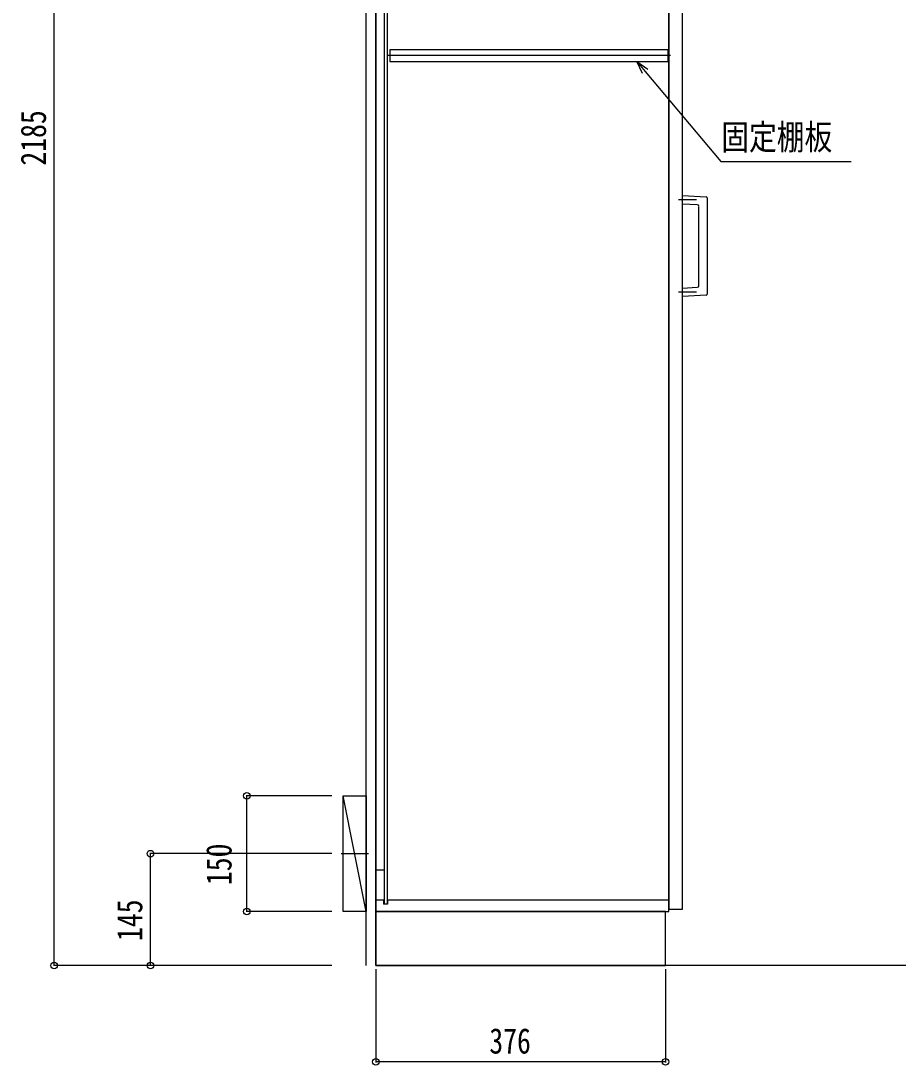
# Model space of a CAD drawing. Units: millimetres, scale not verified. Extents: x -4205 to 4205, y -2970 to 2970.
# Drawn here: x -2440 to -1301, y -1367 to -13 of the extents above; entities that cross this region are included whole.
import ezdxf
from ezdxf.enums import TextEntityAlignment as Align

# ---------------------------------------------------------------- set-up
doc = ezdxf.new("R2010")
doc.units = ezdxf.units.MM
doc.header["$LTSCALE"] = 20
for name, color, linetype in [('0-2_YKK_11', 7, 'Continuous'), ('0-3_YKK_12', 2, 'Continuous'), ('0-4_YKK_13', 4, 'Continuous'), ('0-5_YKK_D', 6, 'Continuous'), ('0-7_YSS_K', 3, 'Continuous')]:
    doc.layers.add(name, color=color, linetype=linetype)
doc.styles.add('ＭＳ ゴシック', font='')
doc.styles.get('ＭＳ ゴシック').set_extended_font_data('MS Gothic')

msp = doc.modelspace()

# ---------------------------------------------------------------- linework, layer by layer
at = {"layer": '0-2_YKK_11'}
msp.add_lwpolyline([(-1599.48, -50.5), (-1960.98, -50.5), (-1960.98, -65.5), (-1599.48, -65.5)], close=True, dxfattribs=at)
at = {"layer": '0-3_YKK_12'}
for p, q in [((-1968.48, 1012.5), (-1968.48, -1158.5)), ((-1964.48, 1012.5), (-1964.48, -1158.5)), ((-1596.69, -58), (-1963.77, -58)), ((-2024.27, -1093), (-1988.69, -1093)), ((-1968.48, -1114.5), (-1978.98, -1114.5)), ((-1978.98, -1153), (-1968.98, -1153)), ((-1968.98, -1153), (-1968.98, -1158.5)), ((-1963.98, -1158.5), (-1968.98, -1158.5)), ((-1963.98, -1153), (-1963.98, -1158.5)), ((-1963.98, -1153), (-1598.98, -1153))]:
    msp.add_line(p, q, dxfattribs=at)
for points in [[(-1978.98, -1168), (-1598.98, -1168), (-1598.98, 1022), (-1978.98, 1022)], [(-1598.98, -1165), (-1580.98, -1165), (-1580.98, 1019), (-1598.98, 1019)], [(-1978.98, -1238), (-1602.98, -1238), (-1602.98, -1168), (-1978.98, -1168)]]:
    msp.add_lwpolyline(points, close=True, dxfattribs=at)
at = {"layer": '0-4_YKK_13'}
for p, q in [((-1580.98, -239.49), (-1550.4, -241.1)), ((-1580.98, -250.51), (-1580.98, -239.49)), ((-1548.98, -242.59), (-1548.98, -367.41)), ((-1562.93, -245), (-1586.08, -245)), ((-1561.88, -251.51), (-1580.98, -250.51)), ((-1559.98, -356.49), (-1559.98, -253.51)), ((-1562.93, -365), (-1586.08, -365))]:
    msp.add_line(p, q, dxfattribs=at)
msp.add_lwpolyline([(-1550.4, -368.9), (-1580.98, -370.51), (-1580.98, -359.49), (-1561.88, -358.49)], dxfattribs=at)
for centre, radius, start, end in [((-1550.48, -242.59), 1.5, 359.78876, 87.2363), ((-1561.98, -253.51), 2, 0.20478, 86.80473), ((-1561.98, -356.49), 2, 273.20478, 359.80473), ((-1550.48, -367.41), 1.5, 272.78876, 0.2363)]:
    msp.add_arc(centre, radius, start, end, dxfattribs=at)
at = {"layer": '0-5_YKK_D'}
for p, q in [((-2396.48, -1238), (-2396.48, 947)), ((-2036.42, -1018), (-2147.48, -1018)), ((-2146.48, -1168), (-2146.48, -1018)), ((-2036.42, -1093), (-2272.48, -1093)), ((-2271.48, -1238), (-2271.48, -1093)), ((-2036.42, -1168), (-2147.48, -1168)), ((-2036.42, -1238), (-2397.48, -1238)), ((-2036.42, -1238), (-2272.48, -1238)), ((-1978.98, -1243), (-1978.98, -1364)), ((-1602.98, -1243), (-1602.98, -1364)), ((-1602.98, -1363), (-1978.98, -1363))]:
    msp.add_line(p, q, dxfattribs=at)
for points in [[(-1632.88, -81.45), (-1640.32, -65.5), (-1625.9, -75.59)], [(-1640.32, -65.5), (-1629.39, -78.52), (-1531.2, -195.54), (-1362.21, -195.54)]]:
    msp.add_lwpolyline(points, dxfattribs=at)
for centre in [(-2146.48, -1018), (-2271.48, -1093), (-2146.48, -1168), (-2396.48, -1238), (-2271.48, -1238), (-1978.98, -1363), (-1602.98, -1363)]:
    msp.add_circle(centre, 4.25, dxfattribs=at)
at = {"layer": '0-7_YSS_K'}
for p, q in [((-1991.48, -1238), (-1991.48, 1105.81)), ((-1978.98, -1238), (-1978.98, 1105.81)), ((-1991.48, -1168), (-2021.48, -1018)), ((297.02, -1238), (-1978.98, -1238))]:
    msp.add_line(p, q, dxfattribs=at)
msp.add_lwpolyline([(-1991.48, -1168), (-2021.48, -1168), (-2021.48, -1018), (-1991.48, -1018)], close=True, dxfattribs=at)

# ---------------------------------------------------------------- texts
at = {"layer": '0-5_YKK_D', "style": 'ＭＳ ゴシック', "width": 0.8}
for s, p in [('2185', (-2397.28, -200.7)), ('150', (-2156.48, -1133.8)), ('145', (-2272.28, -1206.3))]:
    msp.add_text(s, height=32.99, rotation=90, dxfattribs=at).set_placement(p, align=Align.BOTTOM_LEFT)
for s, p in [('固定棚板', (-1530.72, -190.02)), ('376', (-1831.78, -1362.2))]:
    msp.add_text(s, height=32.99, dxfattribs=at).set_placement(p, align=Align.BOTTOM_LEFT)

doc.saveas('drawing.dxf')
